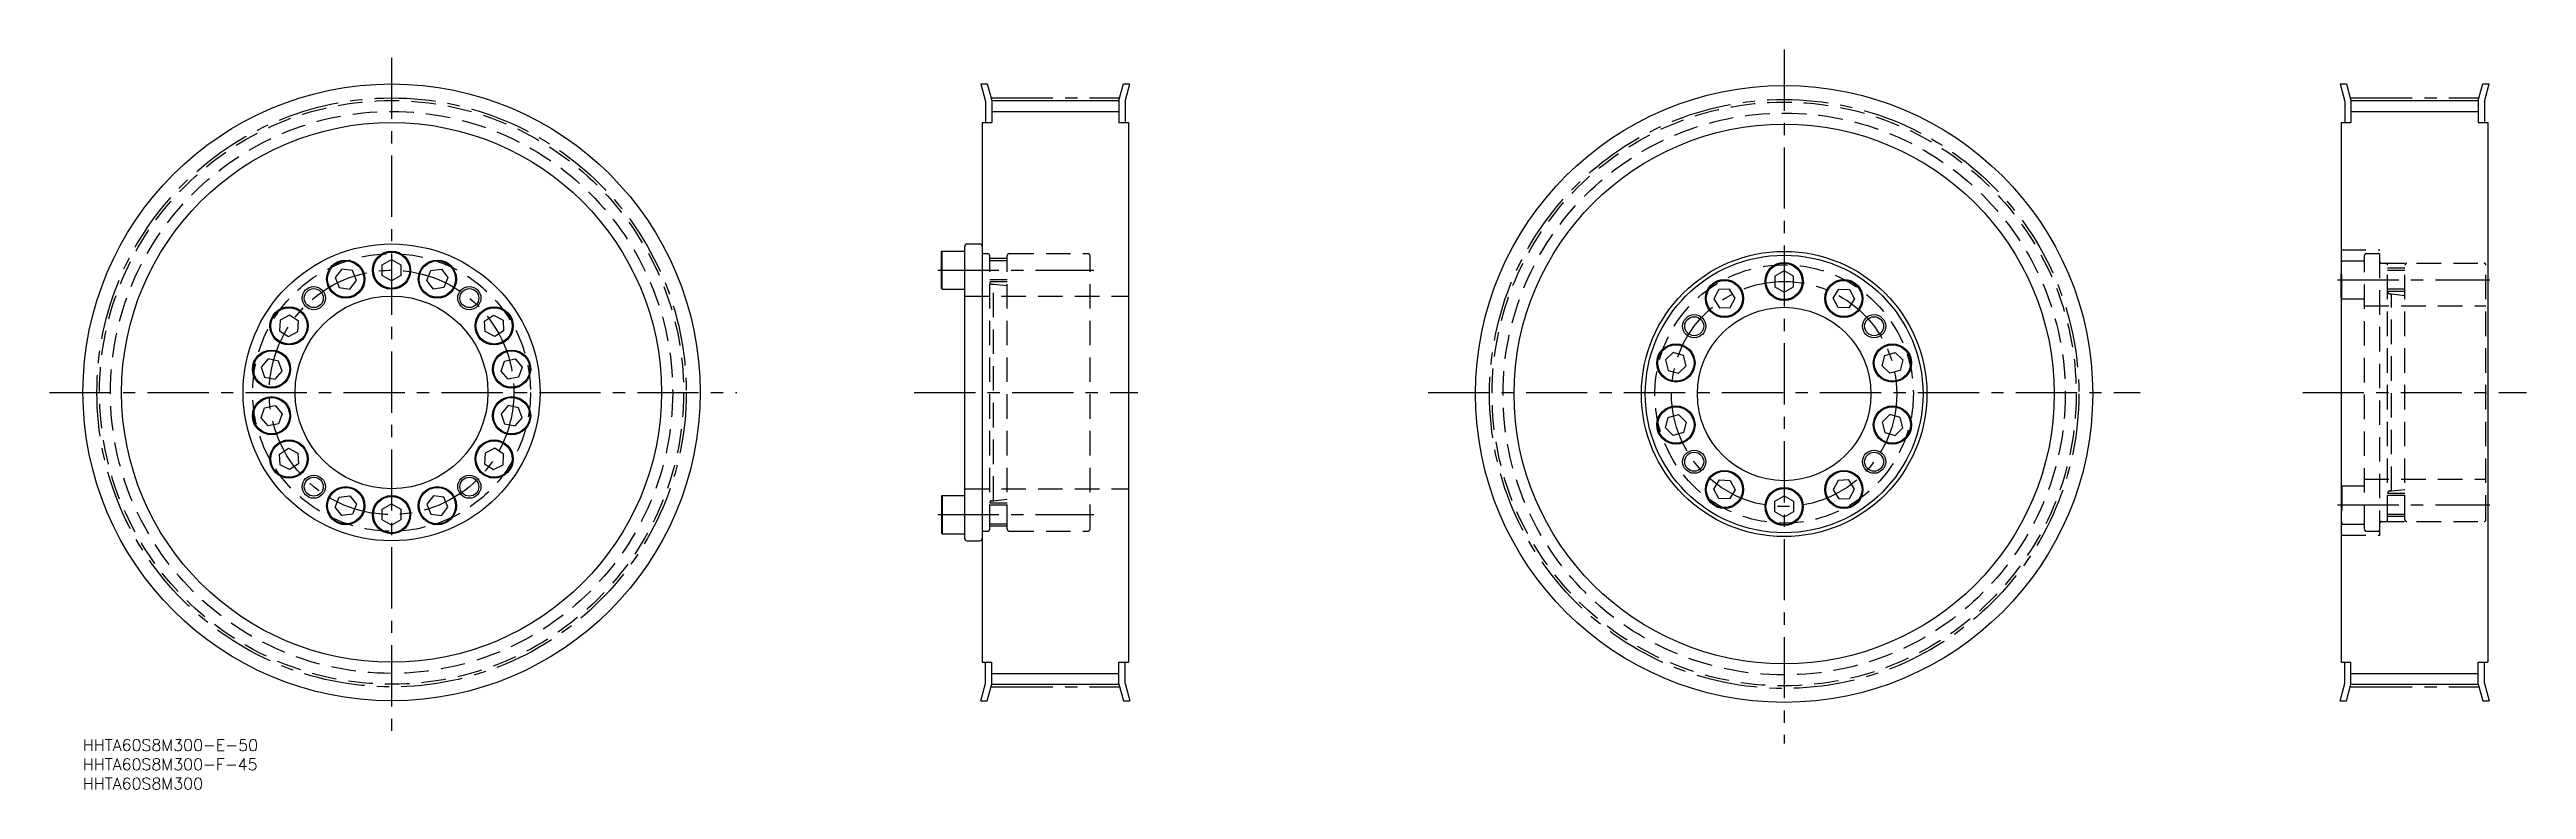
# Model space of a CAD drawing. Extents: x -9 to 633, y -13 to 179.
import ezdxf

# ---------------------------------------------------------------- set-up
doc = ezdxf.new("R2010")
doc.units = 0
doc.header["$LTSCALE"] = 0.5
doc.linetypes.add('CENTER', pattern=[50.8, 31.75, -6.35, 6.35, -6.35])
doc.linetypes.add('DASHED', pattern=[19.05, 12.7, -6.35])
for name, color, linetype in [('MSM_CENTER', 1, 'CENTER'), ('MSM_CONTINUOUS', 7, 'CONTINUOUS'), ('MSM_DASHED', 4, 'DASHED'), ('MSM_NARROW', 5, 'CONTINUOUS'), ('MSM_PART_NUMBER', 7, 'CONTINUOUS')]:
    doc.layers.add(name, color=color, linetype=linetype)
doc.styles.get("Standard").update_dxf_attribs({"font": 'txt.shx', "height": 3, "bigfont": 'bigfont.shx'})

# ---------------------------------------------------------------- blocks, each defined once
blk = doc.blocks.new('*U2')
at = {"layer": 'MSM_PART_NUMBER'}
blk.add_text('HHTA60S8M300-E-50', height=3, dxfattribs=at).set_placement((0, -3))
blk = doc.blocks.new('*U3')
at = {"layer": 'MSM_PART_NUMBER'}
blk.add_text('HHTA60S8M300-F-45', height=3, dxfattribs=at).set_placement((0, -8))
blk = doc.blocks.new('*U4')
at = {"layer": 'MSM_PART_NUMBER'}
blk.add_text('HHTA60S8M300', height=3, dxfattribs=at).set_placement((0, -13))

msp = doc.modelspace()

# ---------------------------------------------------------------- linework, layer by layer
at = {"layer": 'MSM_CENTER'}
for p, q in [((80, 176.82), (80, 2.03)), ((441.03, 178.95), (441.03, -1.08)), ((235.58, 166.39), (268.58, 166.39)), ((587.98, 166.39), (620.98, 166.39)), ((221.58, 121.7), (262.08, 121.7)), ((584.48, 119.2), (623.98, 119.2)), ((-8.67, 90), (169.49, 90)), ((215.48, 90), (273.48, 90)), ((348.71, 90), (533.36, 90)), ((575.48, 90), (633.48, 90)), ((221.58, 58.3), (262.08, 58.3)), ((584.48, 60.8), (623.98, 60.8)), ((235.58, 13.6), (268.58, 13.6)), ((587.98, 13.6), (620.98, 13.6))]:
    msp.add_line(p, q, dxfattribs=at)
for centre, radius in [((80, 90), 76.39), ((441.03, 89.59), 76.39), ((80, 90), 31.7), ((441.03, 89.59), 29.2)]:
    msp.add_circle(centre, radius, dxfattribs=at)
at = {"layer": 'MSM_CONTINUOUS'}
for p, q in [((232.78, 170), (233.98, 165.5)), ((232.78, 170), (234.43, 170)), ((234.43, 170), (235.58, 165.71)), ((268.58, 165.71), (269.73, 170)), ((269.73, 170), (271.39, 170)), ((270.18, 165.5), (271.39, 170)), ((585.17, 170), (586.38, 165.5)), ((585.17, 170), (586.83, 170)), ((586.83, 170), (587.98, 165.71)), ((620.98, 165.71), (622.13, 170)), ((622.13, 170), (623.78, 170)), ((622.58, 165.5), (623.78, 170)), ((233.98, 165.5), (233.98, 160)), ((235.58, 165.71), (235.58, 160)), ((235.58, 165.71), (268.58, 165.71)), ((268.58, 165.71), (268.58, 160)), ((270.18, 165.5), (270.18, 160)), ((586.38, 165.5), (586.38, 160)), ((587.98, 165.71), (587.98, 160)), ((587.98, 165.71), (620.98, 165.71)), ((620.98, 165.71), (620.98, 160)), ((622.58, 165.5), (622.58, 160)), ((233.08, 160), (233.08, 20)), ((233.08, 160), (235.58, 160)), ((268.58, 160), (271.08, 160)), ((271.08, 160), (271.08, 20)), ((585.48, 160), (585.48, 20)), ((585.48, 160), (587.98, 160)), ((620.98, 160), (623.48, 160)), ((623.48, 160), (623.48, 20)), ((229.18, 128.5), (232.48, 128.5)), ((77.6, 123.09), (80, 124.47)), ((77.6, 120.31), (77.6, 123.09)), ((80, 124.47), (82.4, 123.09)), ((82.4, 123.09), (82.4, 120.31)), ((222.58, 126.41), (222.72, 126.65)), ((222.58, 116.99), (222.58, 126.41)), ((222.72, 116.75), (222.72, 126.65)), ((222.72, 126.65), (228.58, 126.65)), ((228.58, 52.1), (228.58, 127.9)), ((67.09, 121.96), (65.38, 119.78)), ((65.38, 119.78), (66.42, 117.21)), ((66.42, 117.21), (69.16, 116.82)), ((69.83, 121.58), (67.09, 121.96)), ((68.46, 121.77), (68.46, 121.77)), ((69.15, 121.67), (69.15, 121.67)), ((69.16, 116.82), (70.87, 119.01)), ((70.87, 119.01), (69.83, 121.58)), ((80, 118.93), (77.6, 120.31)), ((82.4, 120.31), (80, 118.93)), ((89.13, 119.01), (90.17, 121.58)), ((90.84, 116.82), (89.13, 119.01)), ((90.17, 121.58), (92.91, 121.96)), ((93.58, 117.21), (90.84, 116.82)), ((92.91, 121.96), (94.62, 119.78)), ((94.62, 119.78), (93.58, 117.21)), ((222.58, 116.99), (222.72, 116.75)), ((222.72, 116.75), (228.58, 116.75)), ((424.09, 116.71), (422.79, 114.26)), ((426.86, 116.8), (424.09, 116.71)), ((428.33, 114.45), (426.86, 116.8)), ((441.03, 121.57), (438.63, 120.18)), ((438.63, 120.18), (438.63, 117.41)), ((438.63, 117.41), (441.03, 116.02)), ((443.43, 120.18), (441.03, 121.57)), ((441.03, 116.02), (443.43, 117.41)), ((442.23, 120.87), (442.23, 120.87)), ((442.83, 120.53), (442.83, 120.53)), ((443.43, 117.41), (443.43, 120.18)), ((453.74, 114.45), (455.21, 116.8)), ((455.21, 116.8), (457.98, 116.71)), ((457.98, 116.71), (459.28, 114.26)), ((53.56, 110.03), (51.09, 108.77)), ((55.88, 108.52), (53.56, 110.03)), ((104.12, 108.52), (106.44, 110.03)), ((106.44, 110.03), (108.91, 108.77)), ((422.79, 114.26), (424.26, 111.91)), ((424.26, 111.91), (427.03, 112.01)), ((427.03, 112.01), (428.33, 114.45)), ((455.04, 112.01), (453.74, 114.45)), ((457.81, 111.91), (455.04, 112.01)), ((459.28, 114.26), (457.81, 111.91)), ((51.09, 108.77), (50.94, 106.01)), ((50.94, 106.01), (53.27, 104.5)), ((53.27, 104.5), (55.74, 105.76)), ((55.74, 105.76), (55.88, 108.52)), ((104.26, 105.76), (104.12, 108.52)), ((106.73, 104.5), (104.26, 105.76)), ((109.06, 106.01), (106.73, 104.5)), ((108.91, 108.77), (109.06, 106.01)), ((47.98, 98.67), (46.16, 96.58)), ((46.16, 96.58), (47.06, 93.96)), ((50.7, 98.14), (47.98, 98.67)), ((51.6, 95.52), (50.7, 98.14)), ((108.4, 95.52), (109.3, 98.14)), ((109.3, 98.14), (112.02, 98.67)), ((112.02, 98.67), (113.84, 96.58)), ((113.84, 96.58), (112.94, 93.96)), ((412.3, 100.33), (410.3, 98.41)), ((410.3, 98.41), (410.97, 95.72)), ((414.96, 99.57), (412.3, 100.33)), ((413.64, 94.95), (415.63, 96.88)), ((415.63, 96.88), (414.96, 99.57)), ((466.44, 96.88), (467.11, 99.57)), ((468.43, 94.95), (466.44, 96.88)), ((467.11, 99.57), (469.77, 100.33)), ((469.77, 100.33), (471.77, 98.41)), ((471.77, 98.41), (471.1, 95.72)), ((47.06, 93.96), (49.78, 93.43)), ((49.78, 93.43), (51.6, 95.52)), ((110.22, 93.43), (108.4, 95.52)), ((112.94, 93.96), (110.22, 93.43)), ((410.97, 95.72), (413.64, 94.95)), ((471.1, 95.72), (468.43, 94.95)), ((46.16, 83.42), (47.06, 86.04)), ((47.06, 86.04), (49.78, 86.57)), ((49.78, 86.57), (51.6, 84.48)), ((51.6, 84.48), (50.7, 81.86)), ((110.22, 86.57), (108.4, 84.48)), ((108.4, 84.48), (109.3, 81.86)), ((112.94, 86.04), (110.22, 86.57)), ((113.84, 83.42), (112.94, 86.04)), ((410.97, 83.47), (413.64, 84.23)), ((413.64, 84.23), (415.63, 82.31)), ((468.43, 84.23), (466.44, 82.31)), ((471.1, 83.47), (468.43, 84.23)), ((47.98, 81.33), (46.16, 83.42)), ((50.7, 81.86), (47.98, 81.33)), ((109.3, 81.86), (112.02, 81.33)), ((112.02, 81.33), (113.84, 83.42)), ((410.3, 80.78), (410.97, 83.47)), ((412.3, 78.86), (410.3, 80.78)), ((414.96, 79.62), (412.3, 78.86)), ((415.63, 82.31), (414.96, 79.62)), ((466.44, 82.31), (467.11, 79.62)), ((467.11, 79.62), (469.77, 78.86)), ((469.77, 78.86), (471.77, 80.78)), ((471.77, 80.78), (471.1, 83.47)), ((50.94, 73.99), (53.27, 75.5)), ((51.09, 71.23), (50.94, 73.99)), ((53.56, 69.97), (51.09, 71.23)), ((53.27, 75.5), (55.74, 74.24)), ((55.88, 71.48), (53.56, 69.97)), ((55.74, 74.24), (55.88, 71.48)), ((104.26, 74.24), (104.12, 71.48)), ((104.12, 71.48), (106.44, 69.97)), ((106.73, 75.5), (104.26, 74.24)), ((106.44, 69.97), (108.91, 71.23)), ((109.06, 73.99), (106.73, 75.5)), ((108.91, 71.23), (109.06, 73.99)), ((422.79, 64.93), (424.26, 67.28)), ((424.09, 62.48), (422.79, 64.93)), ((424.26, 67.28), (427.03, 67.18)), ((428.33, 64.73), (426.86, 62.38)), ((427.03, 67.18), (428.33, 64.73)), ((455.04, 67.18), (453.74, 64.73)), ((453.74, 64.73), (455.21, 62.38)), ((457.81, 67.28), (455.04, 67.18)), ((459.28, 64.93), (457.81, 67.28)), ((457.98, 62.48), (459.28, 64.93)), ((65.38, 60.22), (66.42, 62.79)), ((67.09, 58.04), (65.38, 60.22)), ((66.42, 62.79), (69.16, 63.18)), ((69.83, 58.42), (67.09, 58.04)), ((69.16, 63.18), (70.87, 60.99)), ((70.87, 60.99), (69.83, 58.42)), ((77.6, 59.69), (80, 61.07)), ((77.6, 56.91), (77.6, 59.69)), ((80, 61.07), (82.4, 59.69)), ((82.4, 59.69), (82.4, 56.91)), ((90.84, 63.18), (89.13, 60.99)), ((89.13, 60.99), (90.17, 58.42)), ((90.17, 58.42), (92.91, 58.04)), ((93.58, 62.79), (90.84, 63.18)), ((92.91, 58.04), (94.62, 60.22)), ((94.62, 60.22), (93.58, 62.79)), ((222.58, 63.01), (222.72, 63.25)), ((222.58, 63.01), (222.58, 53.59)), ((222.72, 63.25), (222.72, 53.35)), ((222.72, 63.25), (228.58, 63.25)), ((426.86, 62.38), (424.09, 62.48)), ((438.63, 61.78), (441.03, 63.16)), ((438.63, 59.01), (438.63, 61.78)), ((441.03, 57.62), (438.63, 59.01)), ((441.03, 63.16), (443.43, 61.78)), ((443.43, 59.01), (441.03, 57.62)), ((443.43, 61.78), (443.43, 59.01)), ((455.21, 62.38), (457.98, 62.48)), ((80, 55.53), (77.6, 56.91)), ((82.4, 56.91), (80, 55.53)), ((222.58, 53.59), (222.72, 53.35)), ((222.72, 53.35), (228.58, 53.35)), ((229.18, 51.5), (232.48, 51.5)), ((233.08, 20), (235.58, 20)), ((233.98, 14.5), (233.98, 20)), ((235.58, 14.29), (235.58, 20)), ((268.58, 20), (271.08, 20)), ((268.58, 14.29), (268.58, 20)), ((270.18, 14.5), (270.18, 20)), ((585.48, 20), (587.98, 20)), ((586.38, 14.5), (586.38, 20)), ((587.98, 14.29), (587.98, 20)), ((620.98, 20), (623.48, 20)), ((620.98, 14.29), (620.98, 20)), ((622.58, 14.5), (622.58, 20)), ((232.78, 10), (233.98, 14.5)), ((234.43, 10), (235.58, 14.29)), ((235.58, 14.29), (268.58, 14.29)), ((268.58, 14.29), (269.73, 10)), ((270.18, 14.5), (271.39, 10)), ((585.17, 10), (586.38, 14.5)), ((586.83, 10), (587.98, 14.29)), ((587.98, 14.29), (620.98, 14.29)), ((620.98, 14.29), (622.13, 10)), ((622.58, 14.5), (623.78, 10)), ((232.78, 10), (234.43, 10)), ((269.73, 10), (271.39, 10)), ((585.17, 10), (586.83, 10)), ((622.13, 10), (623.78, 10))]:
    msp.add_line(p, q, dxfattribs=at)
for centre, radius in [((80, 90), 80), ((441.03, 89.59), 80), ((80, 90), 70), ((441.03, 89.59), 70), ((80, 90), 38.5), ((68.12, 119.39), 4.95), ((68.12, 119.39), 4.71), ((80, 121.7), 4.95), ((80, 121.7), 4.71), ((91.88, 119.39), 4.95), ((91.88, 119.39), 4.71), ((441.03, 89.59), 37), ((441.03, 89.59), 36), ((441.03, 118.79), 4.95), ((441.03, 118.79), 4.71), ((59.84, 114.46), 2.46), ((100.16, 114.46), 2.46), ((425.56, 114.36), 4.95), ((425.56, 114.36), 4.71), ((456.51, 114.36), 4.95), ((456.51, 114.36), 4.71), ((53.41, 107.26), 4.95), ((53.41, 107.26), 4.71), ((80, 90), 25), ((106.59, 107.26), 4.95), ((106.59, 107.26), 4.71), ((417.71, 107.17), 2.46), ((441.03, 89.59), 22.5), ((464.35, 107.17), 2.46), ((48.88, 96.05), 4.95), ((48.88, 96.05), 4.71), ((111.12, 96.05), 4.95), ((111.12, 96.05), 4.71), ((412.97, 97.64), 4.95), ((412.97, 97.64), 4.71), ((469.1, 97.64), 4.95), ((469.1, 97.64), 4.71), ((48.88, 83.95), 4.95), ((48.88, 83.95), 4.71), ((111.12, 83.95), 4.95), ((111.12, 83.95), 4.71), ((412.97, 81.55), 4.95), ((412.97, 81.55), 4.71), ((469.1, 81.55), 4.95), ((469.1, 81.55), 4.71), ((53.41, 72.73), 4.95), ((53.41, 72.73), 4.71), ((106.59, 72.73), 4.95), ((106.59, 72.73), 4.71), ((417.71, 72.02), 2.46), ((464.35, 72.02), 2.46), ((59.84, 65.54), 2.46), ((68.12, 60.61), 4.95), ((68.12, 60.61), 4.71), ((91.87, 60.61), 4.95), ((91.87, 60.61), 4.71), ((100.16, 65.54), 2.46), ((425.56, 64.83), 4.95), ((425.56, 64.83), 4.71), ((441.03, 60.39), 4.95), ((441.03, 60.39), 4.71), ((456.51, 64.83), 4.95), ((456.51, 64.83), 4.71), ((80, 58.3), 4.95), ((80, 58.3), 4.71)]:
    msp.add_circle(centre, radius, dxfattribs=at)
for centre, start, end in [((229.18, 127.9), 90, 180), ((232.48, 127.9), 0, 90), ((229.18, 52.1), 179.99855, 269.99854), ((232.48, 52.1), 270, 0)]:
    msp.add_arc(centre, 0.6, start, end, dxfattribs=at)
at = {"layer": 'MSM_DASHED'}
for p, q in [((233.49, 126), (234.48, 126)), ((235.08, 54.6), (235.08, 125.4)), ((239.58, 124.7), (235.08, 124.7)), ((239.58, 124.16), (235.08, 124.16)), ((239.58, 54.6), (239.58, 125.4)), ((240.18, 126), (260.48, 126)), ((261.08, 54.6), (261.08, 125.4)), ((585.48, 127), (595.48, 127)), ((585.48, 123.91), (585.62, 124.15)), ((585.48, 114.49), (585.48, 123.91)), ((585.62, 124.15), (591.48, 124.15)), ((585.62, 114.25), (585.62, 124.15)), ((591.48, 54.5), (591.48, 125.5)), ((591.98, 126), (594.98, 126)), ((595.48, 53), (595.48, 127)), ((595.48, 123.5), (623.48, 123.5)), ((595.89, 123.5), (596.98, 123.5)), ((597.48, 57), (597.48, 123)), ((601.98, 122.2), (597.48, 122.2)), ((601.98, 57), (601.98, 123)), ((622.98, 57), (622.98, 123)), ((239.58, 119.24), (235.08, 119.24)), ((239.58, 118.7), (235.08, 118.7)), ((235.49, 118.11), (236.08, 118.11)), ((236.08, 61.89), (236.08, 118.11)), ((236.08, 118.11), (239.58, 117.72)), ((601.98, 121.66), (597.48, 121.66)), ((601.98, 116.74), (597.48, 116.74)), ((601.98, 116.2), (597.48, 116.2)), ((228.58, 115), (271.08, 115)), ((585.48, 114.49), (585.62, 114.25)), ((585.62, 114.25), (591.48, 114.25)), ((591.48, 112.5), (622.98, 112.5)), ((598.08, 115.56), (598.48, 115.56)), ((598.48, 64.44), (598.48, 115.56)), ((598.48, 115.56), (601.98, 115.17)), ((228.58, 65), (271.08, 65)), ((585.48, 65.51), (585.62, 65.75)), ((585.48, 65.51), (585.48, 56.09)), ((585.62, 65.75), (591.48, 65.75)), ((585.62, 65.75), (585.62, 55.85)), ((591.48, 67.5), (622.98, 67.5)), ((598.08, 64.44), (598.48, 64.44)), ((598.48, 64.44), (601.98, 64.83)), ((239.58, 61.3), (235.08, 61.3)), ((239.58, 60.76), (235.08, 60.76)), ((235.49, 61.89), (236.08, 61.89)), ((236.08, 61.89), (239.58, 62.28)), ((601.98, 63.8), (597.48, 63.8)), ((601.98, 63.26), (597.48, 63.26)), ((601.98, 58.34), (597.48, 58.34)), ((601.98, 57.8), (597.48, 57.8)), ((233.49, 54), (234.48, 54)), ((239.58, 55.84), (235.08, 55.84)), ((239.58, 55.3), (235.08, 55.3)), ((240.18, 54), (260.48, 54)), ((585.48, 56.09), (585.62, 55.85)), ((585.48, 53), (595.48, 53)), ((585.62, 55.85), (591.48, 55.85)), ((591.98, 54), (594.98, 54)), ((595.48, 56.5), (623.48, 56.5)), ((595.89, 56.5), (596.98, 56.5))]:
    msp.add_line(p, q, dxfattribs=at)
for centre, radius in [((80, 90), 75.71), ((80, 90), 72.88), ((441.03, 89.59), 75.71), ((441.03, 89.59), 72.88), ((80, 90), 36), ((441.03, 89.59), 33.5)]:
    msp.add_circle(centre, radius, dxfattribs=at)
for centre, radius, start, end in [((233.49, 126.41), 0.41, 180, 270), ((234.48, 125.4), 0.6, 0, 90), ((240.18, 125.4), 0.6, 90, 180), ((260.48, 125.4), 0.6, 0, 90), ((591.98, 125.5), 0.5, 90, 180), ((594.98, 125.5), 0.5, 0, 90), ((595.89, 123.91), 0.41, 180, 270), ((596.98, 123), 0.5, 0, 90), ((602.48, 123), 0.5, 90, 180), ((622.48, 123), 0.5, 0, 90), ((235.49, 118.52), 0.41, 180, 270), ((598.08, 116.16), 0.6, 180, 270), ((598.08, 63.84), 0.6, 90, 180), ((235.49, 61.48), 0.41, 90, 180), ((233.49, 53.59), 0.41, 90, 180), ((234.48, 54.6), 0.6, 270, 0), ((240.18, 54.6), 0.6, 180, 270), ((260.48, 54.6), 0.6, 270, 0), ((591.98, 54.5), 0.5, 180, 270), ((594.98, 54.5), 0.5, 270, 0), ((595.89, 56.09), 0.41, 90, 180), ((596.98, 57), 0.5, 270, 0), ((602.48, 57), 0.5, 180, 270), ((622.48, 57), 0.5, 270, 0)]:
    msp.add_arc(centre, radius, start, end, dxfattribs=at)
at = {"layer": 'MSM_NARROW'}
for p, q in [((235.58, 162.88), (268.58, 162.88)), ((587.98, 162.88), (620.98, 162.88)), ((235.58, 17.12), (268.58, 17.12)), ((587.98, 17.12), (620.98, 17.12))]:
    msp.add_line(p, q, dxfattribs=at)
for centre in [(59.84, 114.46), (100.16, 114.46), (417.71, 107.17), (464.35, 107.17), (417.71, 72.02), (464.35, 72.02), (59.84, 65.54), (100.16, 65.54)]:
    msp.add_circle(centre, 3, dxfattribs=at)

# ---------------------------------------------------------------- block references
at = {"layer": 'MSM_CONTINUOUS'}
for name in ['*U2', '*U3', '*U4']:
    msp.add_blockref(name, (0, 0), dxfattribs=at)

doc.saveas('drawing.dxf')
